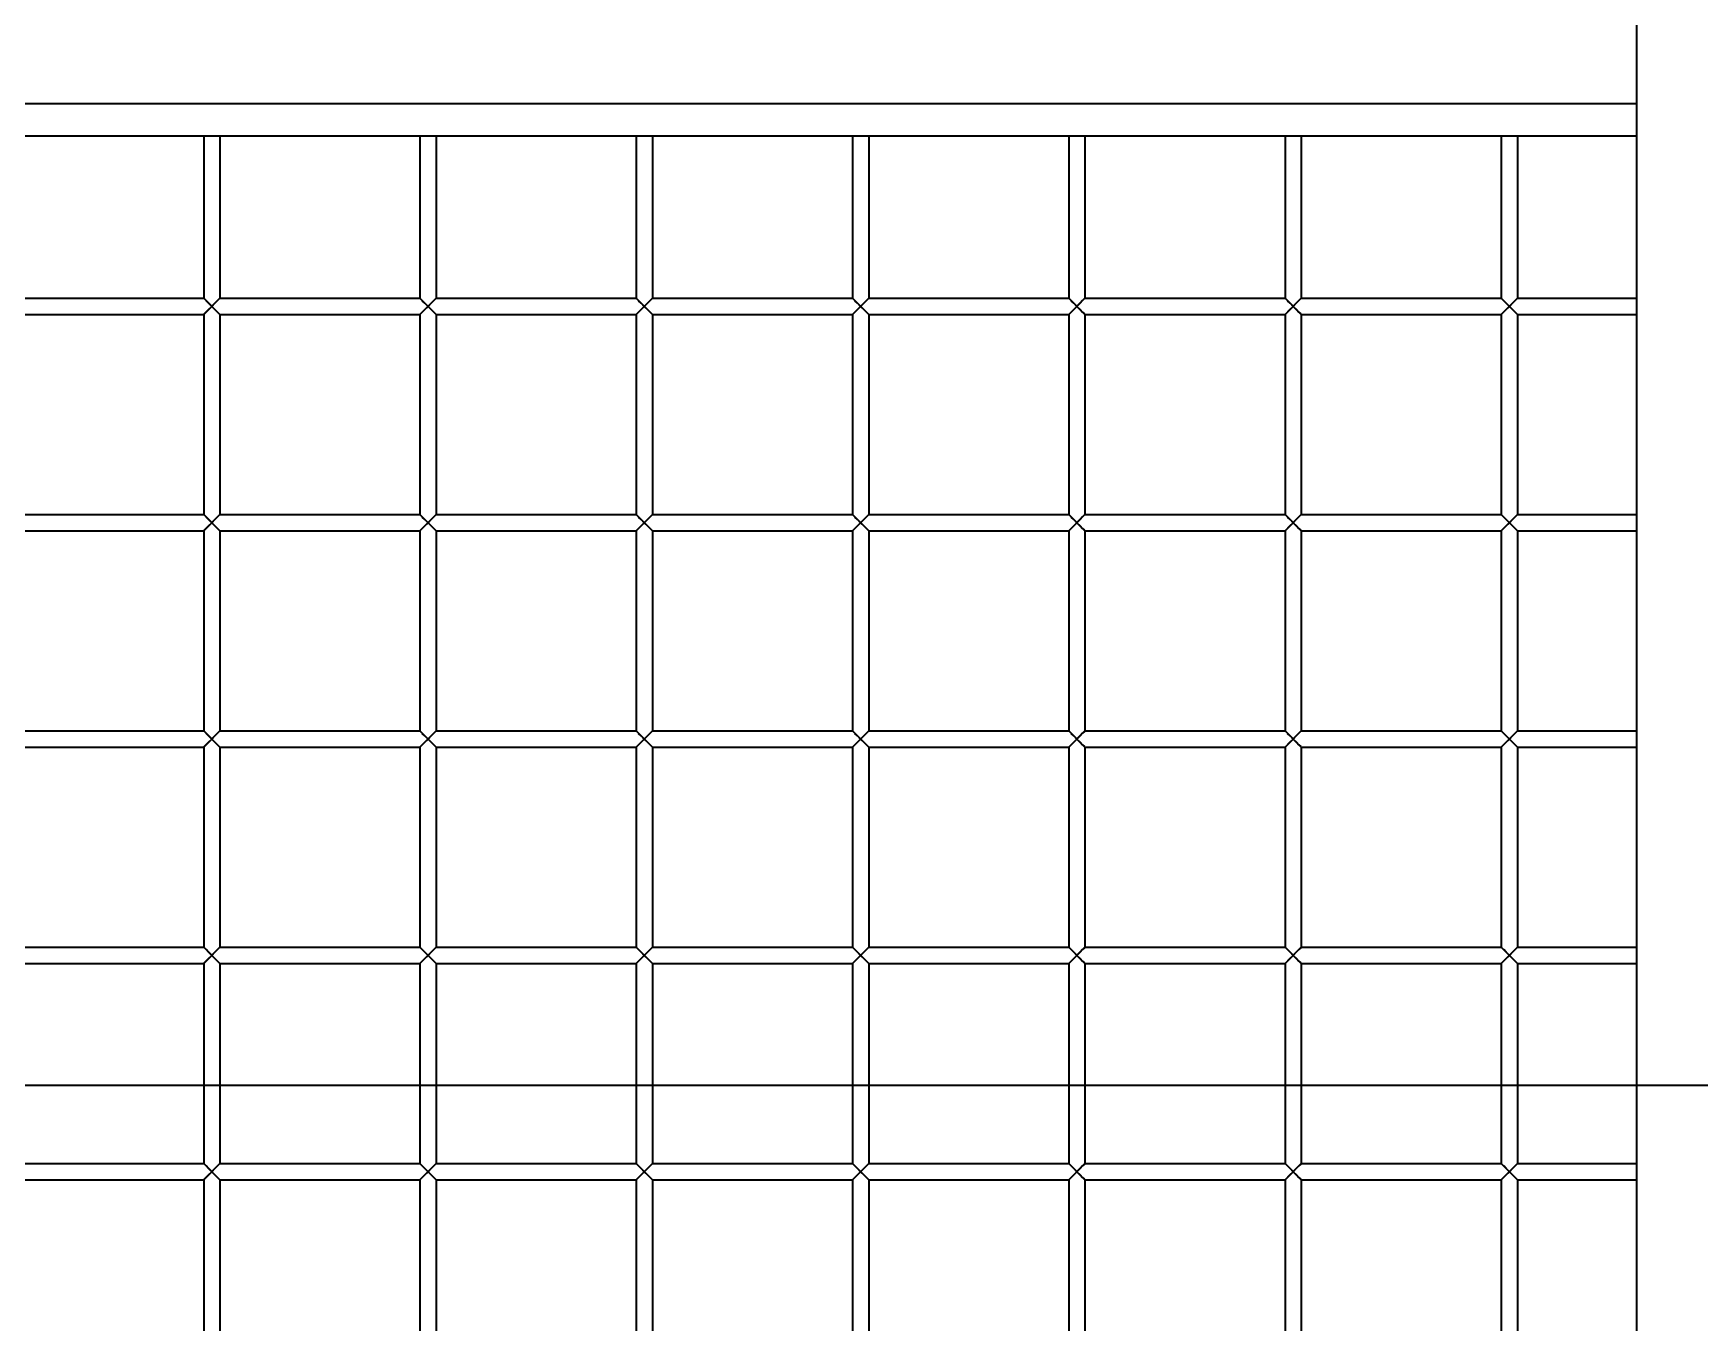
# Model space of a CAD drawing. Header units: millimetres. Extents: x 32496 to 166256, y 3504 to 23939.
# Drawn here: x 71164.5 to 71472.7, y 13240.3 to 13478.7 of the extents above; entities that cross this region are included whole.
import ezdxf

# ---------------------------------------------------------------- set-up
doc = ezdxf.new("R2010")
doc.units = ezdxf.units.MM
doc.layers.get('0').update_dxf_attribs({"lineweight": 35})

# ---------------------------------------------------------------- blocks, each defined once
blk = doc.blocks.new('DRGTJHYTHRTTR')
at = {"color": 7, "linetype": 'Continuous'}
blk.add_line((60371.04, -49682.69), (46149.04, -49682.69), dxfattribs=at)
blk = doc.blocks.new('8-1250')
at = {"linetype": 'Continuous'}
for p, q in [((-1585.13, -33446.27), (-1585.13, -34431.79)), ((-2211.13, -33505.79), (-1585.13, -33505.79)), ((-1585.13, -33511.79), (-2211.13, -33511.79)), ((-1850.13, -33511.79), (-1850.13, -33541.79)), ((-1847.13, -33511.79), (-1847.13, -33541.79)), ((-1810.13, -33511.79), (-1810.13, -33541.79)), ((-1807.13, -33511.79), (-1807.13, -33541.79)), ((-1770.13, -33511.79), (-1770.13, -33541.79)), ((-1767.13, -33511.79), (-1767.13, -33541.79)), ((-1730.13, -33511.79), (-1730.13, -33541.79)), ((-1727.13, -33511.79), (-1727.13, -33541.79)), ((-1690.13, -33511.79), (-1690.13, -33541.79)), ((-1687.13, -33511.79), (-1687.13, -33541.79)), ((-1650.13, -33511.79), (-1650.13, -33541.79)), ((-1647.13, -33511.79), (-1647.13, -33541.79)), ((-1610.13, -33511.79), (-1610.13, -33541.79)), ((-1607.13, -33511.79), (-1607.13, -33541.79)), ((-1887.13, -33541.79), (-1850.13, -33541.79)), ((-1850.13, -33541.79), (-1847.13, -33544.79)), ((-1850.13, -33544.79), (-1847.13, -33541.79)), ((-1849.22, -33543.88), (-1848.63, -33543.29)), ((-1847.13, -33541.79), (-1810.13, -33541.79)), ((-1810.13, -33541.79), (-1807.13, -33544.79)), ((-1810.13, -33544.79), (-1807.13, -33541.79)), ((-1809.22, -33543.88), (-1808.63, -33543.29)), ((-1807.13, -33541.79), (-1770.13, -33541.79)), ((-1770.13, -33541.79), (-1767.13, -33544.79)), ((-1770.13, -33544.79), (-1767.13, -33541.79)), ((-1769.22, -33543.88), (-1768.63, -33543.29)), ((-1767.13, -33541.79), (-1730.13, -33541.79)), ((-1730.13, -33541.79), (-1727.13, -33544.79)), ((-1730.13, -33544.79), (-1727.13, -33541.79)), ((-1729.22, -33543.88), (-1728.63, -33543.29)), ((-1727.13, -33541.79), (-1727.56, -33542.22)), ((-1727.13, -33541.79), (-1690.13, -33541.79)), ((-1690.13, -33541.79), (-1687.13, -33544.79)), ((-1690.13, -33544.79), (-1687.13, -33541.79)), ((-1689.22, -33543.88), (-1688.63, -33543.29)), ((-1687.13, -33541.79), (-1687.56, -33542.22)), ((-1687.13, -33541.79), (-1650.13, -33541.79)), ((-1650.13, -33544.79), (-1647.13, -33541.79)), ((-1650.13, -33541.79), (-1647.13, -33544.79)), ((-1649.22, -33543.88), (-1648.63, -33543.29)), ((-1647.13, -33541.79), (-1647.56, -33542.22)), ((-1647.13, -33541.79), (-1610.13, -33541.79)), ((-1610.13, -33544.79), (-1607.13, -33541.79)), ((-1610.13, -33541.79), (-1607.13, -33544.79)), ((-1609.22, -33543.88), (-1608.63, -33543.29)), ((-1607.13, -33541.79), (-1607.56, -33542.22)), ((-1607.13, -33541.79), (-1585.13, -33541.79)), ((-1887.13, -33544.79), (-1850.13, -33544.79)), ((-1850.13, -33544.79), (-1850.13, -33581.79)), ((-1850.01, -33544.67), (-1849.22, -33543.88)), ((-1847.13, -33544.79), (-1847.13, -33581.79)), ((-1847.13, -33544.79), (-1810.13, -33544.79)), ((-1810.13, -33544.79), (-1810.13, -33581.79)), ((-1810.01, -33544.67), (-1809.22, -33543.88)), ((-1807.13, -33544.79), (-1807.13, -33581.79)), ((-1807.13, -33544.79), (-1770.13, -33544.79)), ((-1770.13, -33544.79), (-1770.13, -33581.79)), ((-1770.01, -33544.67), (-1769.22, -33543.88)), ((-1767.13, -33544.79), (-1730.13, -33544.79)), ((-1767.13, -33544.79), (-1767.13, -33581.79)), ((-1730.13, -33544.79), (-1730.13, -33581.79)), ((-1730.01, -33544.67), (-1729.22, -33543.88)), ((-1727.13, -33544.79), (-1690.13, -33544.79)), ((-1727.13, -33544.79), (-1727.13, -33581.79)), ((-1690.13, -33544.79), (-1690.13, -33581.79)), ((-1690.01, -33544.67), (-1689.22, -33543.88)), ((-1687.13, -33544.79), (-1650.13, -33544.79)), ((-1687.13, -33544.79), (-1687.13, -33581.79)), ((-1650.13, -33544.79), (-1650.13, -33581.79)), ((-1650.01, -33544.67), (-1649.22, -33543.88)), ((-1647.13, -33544.79), (-1610.13, -33544.79)), ((-1647.13, -33544.79), (-1647.13, -33581.79)), ((-1610.13, -33544.79), (-1610.13, -33581.79)), ((-1610.01, -33544.67), (-1609.22, -33543.88)), ((-1607.13, -33544.79), (-1585.13, -33544.79)), ((-1607.13, -33544.79), (-1607.13, -33581.79)), ((-1887.13, -33581.79), (-1850.13, -33581.79)), ((-1850.13, -33581.79), (-1847.13, -33584.79)), ((-1850.13, -33584.79), (-1847.13, -33581.79)), ((-1849.22, -33583.88), (-1848.63, -33583.29)), ((-1847.13, -33581.79), (-1810.13, -33581.79)), ((-1810.13, -33581.79), (-1807.13, -33584.79)), ((-1810.13, -33584.79), (-1807.13, -33581.79)), ((-1809.22, -33583.88), (-1808.63, -33583.29)), ((-1807.13, -33581.79), (-1770.13, -33581.79)), ((-1770.13, -33581.79), (-1767.13, -33584.79)), ((-1770.13, -33584.79), (-1767.13, -33581.79)), ((-1769.22, -33583.88), (-1768.63, -33583.29)), ((-1767.13, -33581.79), (-1730.13, -33581.79)), ((-1730.13, -33581.79), (-1727.13, -33584.79)), ((-1730.13, -33584.79), (-1727.13, -33581.79)), ((-1729.22, -33583.88), (-1728.63, -33583.29)), ((-1727.13, -33581.79), (-1690.13, -33581.79)), ((-1690.13, -33581.79), (-1687.13, -33584.79)), ((-1690.13, -33584.79), (-1687.13, -33581.79)), ((-1689.22, -33583.88), (-1688.63, -33583.29)), ((-1687.13, -33581.79), (-1687.56, -33582.22)), ((-1687.13, -33581.79), (-1650.13, -33581.79)), ((-1650.13, -33581.79), (-1647.13, -33584.79)), ((-1650.13, -33584.79), (-1647.13, -33581.79)), ((-1649.22, -33583.88), (-1648.63, -33583.29)), ((-1647.13, -33581.79), (-1647.56, -33582.22)), ((-1647.13, -33581.79), (-1610.13, -33581.79)), ((-1610.13, -33584.79), (-1607.13, -33581.79)), ((-1610.13, -33581.79), (-1607.13, -33584.79)), ((-1609.22, -33583.88), (-1608.63, -33583.29)), ((-1607.13, -33581.79), (-1607.56, -33582.22)), ((-1607.13, -33581.79), (-1585.13, -33581.79)), ((-1887.13, -33584.79), (-1850.13, -33584.79)), ((-1850.13, -33584.79), (-1850.13, -33621.79)), ((-1850.01, -33584.67), (-1849.22, -33583.88)), ((-1847.13, -33584.79), (-1847.13, -33621.79)), ((-1847.13, -33584.79), (-1810.13, -33584.79)), ((-1810.13, -33584.79), (-1810.13, -33621.79)), ((-1810.01, -33584.67), (-1809.22, -33583.88)), ((-1807.13, -33584.79), (-1807.13, -33621.79)), ((-1807.13, -33584.79), (-1770.13, -33584.79)), ((-1770.13, -33584.79), (-1770.13, -33621.79)), ((-1770.01, -33584.67), (-1769.22, -33583.88)), ((-1767.13, -33584.79), (-1730.13, -33584.79)), ((-1767.13, -33584.79), (-1767.13, -33621.79)), ((-1730.13, -33584.79), (-1730.13, -33621.79)), ((-1730.01, -33584.67), (-1729.22, -33583.88)), ((-1727.13, -33584.79), (-1690.13, -33584.79)), ((-1727.13, -33584.79), (-1727.13, -33621.79)), ((-1690.13, -33584.79), (-1690.13, -33621.79)), ((-1690.01, -33584.67), (-1689.22, -33583.88)), ((-1687.13, -33584.79), (-1650.13, -33584.79)), ((-1687.13, -33584.79), (-1687.13, -33621.79)), ((-1650.13, -33584.79), (-1650.13, -33621.79)), ((-1650.01, -33584.67), (-1649.22, -33583.88)), ((-1647.13, -33584.79), (-1610.13, -33584.79)), ((-1647.13, -33584.79), (-1647.13, -33621.79)), ((-1610.13, -33584.79), (-1610.13, -33621.79)), ((-1610.01, -33584.67), (-1609.22, -33583.88)), ((-1607.13, -33584.79), (-1585.13, -33584.79)), ((-1607.13, -33584.79), (-1607.13, -33621.79)), ((-1887.13, -33621.79), (-1850.13, -33621.79)), ((-1850.13, -33621.79), (-1847.13, -33624.79)), ((-1850.13, -33624.79), (-1847.13, -33621.79)), ((-1849.22, -33623.88), (-1848.63, -33623.29)), ((-1847.13, -33621.79), (-1810.13, -33621.79)), ((-1810.13, -33621.79), (-1807.13, -33624.79)), ((-1810.13, -33624.79), (-1807.13, -33621.79)), ((-1809.22, -33623.88), (-1808.63, -33623.29)), ((-1807.13, -33621.79), (-1770.13, -33621.79)), ((-1770.13, -33621.79), (-1767.13, -33624.79)), ((-1770.13, -33624.79), (-1767.13, -33621.79)), ((-1769.22, -33623.88), (-1768.63, -33623.29)), ((-1767.13, -33621.79), (-1730.13, -33621.79)), ((-1730.13, -33621.79), (-1727.13, -33624.79)), ((-1730.13, -33624.79), (-1727.13, -33621.79)), ((-1729.22, -33623.88), (-1728.63, -33623.29)), ((-1727.13, -33621.79), (-1690.13, -33621.79)), ((-1690.13, -33621.79), (-1687.13, -33624.79)), ((-1690.13, -33624.79), (-1687.13, -33621.79)), ((-1689.22, -33623.88), (-1688.63, -33623.29)), ((-1687.13, -33621.79), (-1650.13, -33621.79)), ((-1650.13, -33621.79), (-1647.13, -33624.79)), ((-1650.13, -33624.79), (-1647.13, -33621.79)), ((-1649.22, -33623.88), (-1648.63, -33623.29)), ((-1647.13, -33621.79), (-1647.56, -33622.22)), ((-1647.13, -33621.79), (-1610.13, -33621.79)), ((-1610.13, -33621.79), (-1607.13, -33624.79)), ((-1610.13, -33624.79), (-1607.13, -33621.79)), ((-1609.22, -33623.88), (-1608.63, -33623.29)), ((-1607.13, -33621.79), (-1607.56, -33622.22)), ((-1607.13, -33621.79), (-1585.13, -33621.79)), ((-1887.13, -33624.79), (-1850.13, -33624.79)), ((-1850.13, -33624.79), (-1850.13, -33661.79)), ((-1850.01, -33624.67), (-1849.22, -33623.88)), ((-1847.13, -33624.79), (-1847.13, -33661.79)), ((-1847.13, -33624.79), (-1810.13, -33624.79)), ((-1810.13, -33624.79), (-1810.13, -33661.79)), ((-1810.01, -33624.67), (-1809.22, -33623.88)), ((-1807.13, -33624.79), (-1807.13, -33661.79)), ((-1807.13, -33624.79), (-1770.13, -33624.79)), ((-1770.13, -33624.79), (-1770.13, -33661.79)), ((-1770.01, -33624.67), (-1769.22, -33623.88)), ((-1767.13, -33624.79), (-1730.13, -33624.79)), ((-1767.13, -33624.79), (-1767.13, -33661.79)), ((-1730.13, -33624.79), (-1730.13, -33661.79)), ((-1730.01, -33624.67), (-1729.22, -33623.88)), ((-1727.13, -33624.79), (-1690.13, -33624.79)), ((-1727.13, -33624.79), (-1727.13, -33661.79)), ((-1690.13, -33624.79), (-1690.13, -33661.79)), ((-1690.01, -33624.67), (-1689.22, -33623.88)), ((-1687.13, -33624.79), (-1650.13, -33624.79)), ((-1687.13, -33624.79), (-1687.13, -33661.79)), ((-1650.13, -33624.79), (-1650.13, -33661.79)), ((-1650.01, -33624.67), (-1649.22, -33623.88)), ((-1647.13, -33624.79), (-1610.13, -33624.79)), ((-1647.13, -33624.79), (-1647.13, -33661.79)), ((-1610.13, -33624.79), (-1610.13, -33661.79)), ((-1610.01, -33624.67), (-1609.22, -33623.88)), ((-1607.13, -33624.79), (-1585.13, -33624.79)), ((-1607.13, -33624.79), (-1607.13, -33661.79)), ((-1887.13, -33661.79), (-1850.13, -33661.79)), ((-1850.13, -33661.79), (-1847.13, -33664.79)), ((-1850.13, -33664.79), (-1847.13, -33661.79)), ((-1849.22, -33663.88), (-1848.63, -33663.29)), ((-1847.13, -33661.79), (-1810.13, -33661.79)), ((-1810.13, -33661.79), (-1807.13, -33664.79)), ((-1810.13, -33664.79), (-1807.13, -33661.79)), ((-1809.22, -33663.88), (-1808.63, -33663.29)), ((-1807.13, -33661.79), (-1770.13, -33661.79)), ((-1770.13, -33661.79), (-1767.13, -33664.79)), ((-1770.13, -33664.79), (-1767.13, -33661.79)), ((-1769.22, -33663.88), (-1768.63, -33663.29)), ((-1767.13, -33661.79), (-1730.13, -33661.79)), ((-1730.13, -33661.79), (-1727.13, -33664.79)), ((-1730.13, -33664.79), (-1727.13, -33661.79)), ((-1729.22, -33663.88), (-1728.63, -33663.29)), ((-1727.13, -33661.79), (-1690.13, -33661.79)), ((-1690.13, -33661.79), (-1687.13, -33664.79)), ((-1690.13, -33664.79), (-1687.13, -33661.79)), ((-1689.22, -33663.88), (-1688.63, -33663.29)), ((-1687.13, -33661.79), (-1650.13, -33661.79)), ((-1650.13, -33661.79), (-1647.13, -33664.79)), ((-1650.13, -33664.79), (-1647.13, -33661.79)), ((-1649.22, -33663.88), (-1648.63, -33663.29)), ((-1647.13, -33661.79), (-1610.13, -33661.79)), ((-1610.13, -33661.79), (-1607.13, -33664.79)), ((-1610.13, -33664.79), (-1607.13, -33661.79)), ((-1609.22, -33663.88), (-1608.63, -33663.29)), ((-1607.13, -33661.79), (-1607.56, -33662.22)), ((-1607.13, -33661.79), (-1585.13, -33661.79)), ((-1887.13, -33664.79), (-1850.13, -33664.79)), ((-1850.13, -33664.79), (-1850.13, -33701.79)), ((-1850.01, -33664.67), (-1849.22, -33663.88)), ((-1847.13, -33664.79), (-1847.13, -33701.79)), ((-1847.13, -33664.79), (-1810.13, -33664.79)), ((-1810.13, -33664.79), (-1810.13, -33701.79)), ((-1810.01, -33664.67), (-1809.22, -33663.88)), ((-1807.13, -33664.79), (-1807.13, -33701.79)), ((-1807.13, -33664.79), (-1770.13, -33664.79)), ((-1770.13, -33664.79), (-1770.13, -33701.79)), ((-1770.01, -33664.67), (-1769.22, -33663.88)), ((-1767.13, -33664.79), (-1730.13, -33664.79)), ((-1767.13, -33664.79), (-1767.13, -33701.79)), ((-1730.13, -33664.79), (-1730.13, -33701.79)), ((-1730.01, -33664.67), (-1729.22, -33663.88)), ((-1727.13, -33664.79), (-1690.13, -33664.79)), ((-1727.13, -33664.79), (-1727.13, -33701.79)), ((-1690.13, -33664.79), (-1690.13, -33701.79)), ((-1690.01, -33664.67), (-1689.22, -33663.88)), ((-1687.13, -33664.79), (-1650.13, -33664.79)), ((-1687.13, -33664.79), (-1687.13, -33701.79)), ((-1650.13, -33664.79), (-1650.13, -33701.79)), ((-1650.01, -33664.67), (-1649.22, -33663.88)), ((-1647.13, -33664.79), (-1610.13, -33664.79)), ((-1647.13, -33664.79), (-1647.13, -33701.79)), ((-1610.13, -33664.79), (-1610.13, -33701.79)), ((-1610.01, -33664.67), (-1609.22, -33663.88)), ((-1607.13, -33664.79), (-1585.13, -33664.79)), ((-1607.13, -33664.79), (-1607.13, -33701.79)), ((-1887.13, -33701.79), (-1850.13, -33701.79)), ((-1850.13, -33701.79), (-1847.13, -33704.79)), ((-1850.13, -33704.79), (-1847.13, -33701.79)), ((-1849.22, -33703.88), (-1848.63, -33703.29)), ((-1847.13, -33701.79), (-1810.13, -33701.79)), ((-1810.13, -33701.79), (-1807.13, -33704.79)), ((-1810.13, -33704.79), (-1807.13, -33701.79)), ((-1809.22, -33703.88), (-1808.63, -33703.29)), ((-1807.13, -33701.79), (-1770.13, -33701.79)), ((-1770.13, -33701.79), (-1767.13, -33704.79)), ((-1770.13, -33704.79), (-1767.13, -33701.79)), ((-1769.22, -33703.88), (-1768.63, -33703.29)), ((-1767.13, -33701.79), (-1730.13, -33701.79)), ((-1730.13, -33701.79), (-1727.13, -33704.79)), ((-1730.13, -33704.79), (-1727.13, -33701.79)), ((-1729.22, -33703.88), (-1728.63, -33703.29)), ((-1727.13, -33701.79), (-1690.13, -33701.79)), ((-1690.13, -33701.79), (-1687.13, -33704.79)), ((-1690.13, -33704.79), (-1687.13, -33701.79)), ((-1689.22, -33703.88), (-1688.63, -33703.29)), ((-1687.13, -33701.79), (-1650.13, -33701.79)), ((-1650.13, -33701.79), (-1647.13, -33704.79)), ((-1650.13, -33704.79), (-1647.13, -33701.79)), ((-1649.22, -33703.88), (-1648.63, -33703.29)), ((-1647.13, -33701.79), (-1610.13, -33701.79)), ((-1610.13, -33701.79), (-1607.13, -33704.79)), ((-1610.13, -33704.79), (-1607.13, -33701.79)), ((-1609.22, -33703.88), (-1608.63, -33703.29)), ((-1607.13, -33701.79), (-1585.13, -33701.79)), ((-1887.13, -33704.79), (-1850.13, -33704.79)), ((-1850.13, -33704.79), (-1850.13, -33741.79)), ((-1850.01, -33704.67), (-1849.22, -33703.88)), ((-1847.13, -33704.79), (-1847.13, -33741.79)), ((-1847.13, -33704.79), (-1810.13, -33704.79)), ((-1810.13, -33704.79), (-1810.13, -33741.79)), ((-1810.01, -33704.67), (-1809.22, -33703.88)), ((-1807.13, -33704.79), (-1807.13, -33741.79)), ((-1807.13, -33704.79), (-1770.13, -33704.79)), ((-1770.13, -33704.79), (-1770.13, -33741.79)), ((-1770.01, -33704.67), (-1769.22, -33703.88)), ((-1767.13, -33704.79), (-1730.13, -33704.79)), ((-1767.13, -33704.79), (-1767.13, -33741.79)), ((-1730.13, -33704.79), (-1730.13, -33741.79)), ((-1730.01, -33704.67), (-1729.22, -33703.88)), ((-1727.13, -33704.79), (-1690.13, -33704.79)), ((-1727.13, -33704.79), (-1727.13, -33741.79)), ((-1690.13, -33704.79), (-1690.13, -33741.79)), ((-1690.01, -33704.67), (-1689.22, -33703.88)), ((-1687.13, -33704.79), (-1650.13, -33704.79)), ((-1687.13, -33704.79), (-1687.13, -33741.79)), ((-1650.13, -33704.79), (-1650.13, -33741.79)), ((-1650.01, -33704.67), (-1649.22, -33703.88)), ((-1647.13, -33704.79), (-1610.13, -33704.79)), ((-1647.13, -33704.79), (-1647.13, -33741.79)), ((-1610.13, -33704.79), (-1610.13, -33741.79)), ((-1610.01, -33704.67), (-1609.22, -33703.88)), ((-1607.13, -33704.79), (-1585.13, -33704.79)), ((-1607.13, -33704.79), (-1607.13, -33741.79))]:
    blk.add_line(p, q, dxfattribs=at)
for points in [[(-1848.63, -33543.29), (-1849.21, -33542.7), (-1849.69, -33542.23)], [(-1847.24, -33541.9), (-1847.56, -33542.22), (-1848.05, -33542.71), (-1848.63, -33543.29)], [(-1848.63, -33543.29), (-1848.04, -33543.88), (-1847.57, -33544.35), (-1847.24, -33544.67)], [(-1808.63, -33543.29), (-1809.21, -33542.7), (-1809.69, -33542.23)], [(-1807.24, -33541.9), (-1807.56, -33542.22), (-1808.05, -33542.71), (-1808.63, -33543.29)], [(-1808.63, -33543.29), (-1808.04, -33543.88), (-1807.57, -33544.35), (-1807.24, -33544.67)], [(-1768.63, -33543.29), (-1769.21, -33542.7), (-1769.69, -33542.23)], [(-1767.24, -33541.9), (-1767.56, -33542.22), (-1768.05, -33542.71), (-1768.63, -33543.29)], [(-1768.63, -33543.29), (-1768.04, -33543.88), (-1767.57, -33544.35), (-1767.24, -33544.67)], [(-1728.63, -33543.29), (-1729.21, -33542.7), (-1729.69, -33542.23)], [(-1727.56, -33542.22), (-1728.05, -33542.71), (-1728.63, -33543.29)], [(-1728.63, -33543.29), (-1728.04, -33543.88), (-1727.57, -33544.35), (-1727.24, -33544.67)], [(-1688.63, -33543.29), (-1689.21, -33542.7), (-1689.69, -33542.23)], [(-1687.56, -33542.22), (-1688.05, -33542.71), (-1688.63, -33543.29)], [(-1688.63, -33543.29), (-1688.04, -33543.88), (-1687.57, -33544.35), (-1687.24, -33544.67)], [(-1648.63, -33543.29), (-1649.21, -33542.7), (-1649.69, -33542.23)], [(-1647.56, -33542.22), (-1648.05, -33542.71), (-1648.63, -33543.29)], [(-1648.63, -33543.29), (-1648.04, -33543.88), (-1647.57, -33544.35), (-1647.24, -33544.67)], [(-1608.63, -33543.29), (-1609.21, -33542.7), (-1609.69, -33542.23)], [(-1607.56, -33542.22), (-1608.05, -33542.71), (-1608.63, -33543.29)], [(-1608.63, -33543.29), (-1608.04, -33543.88), (-1607.57, -33544.35), (-1607.24, -33544.67)], [(-1848.63, -33583.29), (-1849.21, -33582.7), (-1849.69, -33582.23)], [(-1847.24, -33581.9), (-1847.56, -33582.22), (-1848.05, -33582.71), (-1848.63, -33583.29)], [(-1848.63, -33583.29), (-1848.04, -33583.88), (-1847.57, -33584.35), (-1847.24, -33584.67)], [(-1808.63, -33583.29), (-1809.21, -33582.7), (-1809.69, -33582.23)], [(-1807.24, -33581.9), (-1807.56, -33582.22), (-1808.05, -33582.71), (-1808.63, -33583.29)], [(-1808.63, -33583.29), (-1808.04, -33583.88), (-1807.57, -33584.35), (-1807.24, -33584.67)], [(-1768.63, -33583.29), (-1769.21, -33582.7), (-1769.69, -33582.23)], [(-1767.24, -33581.9), (-1767.56, -33582.22), (-1768.05, -33582.71), (-1768.63, -33583.29)], [(-1768.63, -33583.29), (-1768.04, -33583.88), (-1767.57, -33584.35), (-1767.24, -33584.67)], [(-1728.63, -33583.29), (-1729.21, -33582.7), (-1729.69, -33582.23)], [(-1727.24, -33581.9), (-1727.56, -33582.22), (-1728.05, -33582.71), (-1728.63, -33583.29)], [(-1728.63, -33583.29), (-1728.04, -33583.88), (-1727.57, -33584.35), (-1727.24, -33584.67)], [(-1688.63, -33583.29), (-1689.21, -33582.7), (-1689.69, -33582.23)], [(-1687.56, -33582.22), (-1688.05, -33582.71), (-1688.63, -33583.29)], [(-1688.63, -33583.29), (-1688.04, -33583.88), (-1687.57, -33584.35), (-1687.24, -33584.67)], [(-1648.63, -33583.29), (-1649.21, -33582.7), (-1649.69, -33582.23)], [(-1647.56, -33582.22), (-1648.05, -33582.71), (-1648.63, -33583.29)], [(-1648.63, -33583.29), (-1648.04, -33583.88), (-1647.57, -33584.35), (-1647.24, -33584.67)], [(-1608.63, -33583.29), (-1609.21, -33582.7), (-1609.69, -33582.23)], [(-1607.56, -33582.22), (-1608.05, -33582.71), (-1608.63, -33583.29)], [(-1608.63, -33583.29), (-1608.04, -33583.88), (-1607.57, -33584.35), (-1607.24, -33584.67)], [(-1848.63, -33623.29), (-1849.21, -33622.7), (-1849.69, -33622.23)], [(-1847.24, -33621.9), (-1847.56, -33622.22), (-1848.05, -33622.71), (-1848.63, -33623.29)], [(-1848.63, -33623.29), (-1848.04, -33623.88), (-1847.57, -33624.35), (-1847.24, -33624.67)], [(-1808.63, -33623.29), (-1809.21, -33622.7), (-1809.69, -33622.23)], [(-1807.24, -33621.9), (-1807.56, -33622.22), (-1808.05, -33622.71), (-1808.63, -33623.29)], [(-1808.63, -33623.29), (-1808.04, -33623.88), (-1807.57, -33624.35), (-1807.24, -33624.67)], [(-1768.63, -33623.29), (-1769.21, -33622.7), (-1769.69, -33622.23)], [(-1767.24, -33621.9), (-1767.56, -33622.22), (-1768.05, -33622.71), (-1768.63, -33623.29)], [(-1768.63, -33623.29), (-1768.04, -33623.88), (-1767.57, -33624.35), (-1767.24, -33624.67)], [(-1728.63, -33623.29), (-1729.21, -33622.7), (-1729.69, -33622.23)], [(-1727.24, -33621.9), (-1727.56, -33622.22), (-1728.05, -33622.71), (-1728.63, -33623.29)], [(-1728.63, -33623.29), (-1728.04, -33623.88), (-1727.57, -33624.35), (-1727.24, -33624.67)], [(-1688.63, -33623.29), (-1689.21, -33622.7), (-1689.69, -33622.23)], [(-1687.24, -33621.9), (-1687.56, -33622.22), (-1688.05, -33622.71), (-1688.63, -33623.29)], [(-1688.63, -33623.29), (-1688.04, -33623.88), (-1687.57, -33624.35), (-1687.24, -33624.67)], [(-1648.63, -33623.29), (-1649.21, -33622.7), (-1649.69, -33622.23)], [(-1647.56, -33622.22), (-1648.05, -33622.71), (-1648.63, -33623.29)], [(-1648.63, -33623.29), (-1648.04, -33623.88), (-1647.57, -33624.35), (-1647.24, -33624.67)], [(-1608.63, -33623.29), (-1609.21, -33622.7), (-1609.69, -33622.23)], [(-1607.56, -33622.22), (-1608.05, -33622.71), (-1608.63, -33623.29)], [(-1608.63, -33623.29), (-1608.04, -33623.88), (-1607.57, -33624.35), (-1607.24, -33624.67)], [(-1848.63, -33663.29), (-1849.21, -33662.7), (-1849.69, -33662.23)], [(-1847.24, -33661.9), (-1847.56, -33662.22), (-1848.05, -33662.71), (-1848.63, -33663.29)], [(-1848.63, -33663.29), (-1848.04, -33663.88), (-1847.57, -33664.35), (-1847.24, -33664.67)], [(-1808.63, -33663.29), (-1809.21, -33662.7), (-1809.69, -33662.23)], [(-1807.24, -33661.9), (-1807.56, -33662.22), (-1808.05, -33662.71), (-1808.63, -33663.29)], [(-1808.63, -33663.29), (-1808.04, -33663.88), (-1807.57, -33664.35), (-1807.24, -33664.67)], [(-1768.63, -33663.29), (-1769.21, -33662.7), (-1769.69, -33662.23)], [(-1767.24, -33661.9), (-1767.56, -33662.22), (-1768.05, -33662.71), (-1768.63, -33663.29)], [(-1768.63, -33663.29), (-1768.04, -33663.88), (-1767.57, -33664.35), (-1767.24, -33664.67)], [(-1728.63, -33663.29), (-1729.21, -33662.7), (-1729.69, -33662.23)], [(-1727.24, -33661.9), (-1727.56, -33662.22), (-1728.05, -33662.71), (-1728.63, -33663.29)], [(-1728.63, -33663.29), (-1728.04, -33663.88), (-1727.57, -33664.35), (-1727.24, -33664.67)], [(-1688.63, -33663.29), (-1689.21, -33662.7), (-1689.69, -33662.23)], [(-1687.24, -33661.9), (-1687.56, -33662.22), (-1688.05, -33662.71), (-1688.63, -33663.29)], [(-1688.63, -33663.29), (-1688.04, -33663.88), (-1687.57, -33664.35), (-1687.24, -33664.67)], [(-1648.63, -33663.29), (-1649.21, -33662.7), (-1649.69, -33662.23)], [(-1647.24, -33661.9), (-1647.56, -33662.22), (-1648.05, -33662.71), (-1648.63, -33663.29)], [(-1648.63, -33663.29), (-1648.04, -33663.88), (-1647.57, -33664.35), (-1647.24, -33664.67)], [(-1608.63, -33663.29), (-1609.21, -33662.7), (-1609.69, -33662.23)], [(-1607.56, -33662.22), (-1608.05, -33662.71), (-1608.63, -33663.29)], [(-1608.63, -33663.29), (-1608.04, -33663.88), (-1607.57, -33664.35), (-1607.24, -33664.67)], [(-1848.63, -33703.29), (-1849.21, -33702.7), (-1849.69, -33702.23)], [(-1847.24, -33701.9), (-1847.56, -33702.22), (-1848.05, -33702.71), (-1848.63, -33703.29)], [(-1848.63, -33703.29), (-1848.04, -33703.88), (-1847.57, -33704.35), (-1847.24, -33704.67)], [(-1808.63, -33703.29), (-1809.21, -33702.7), (-1809.69, -33702.23)], [(-1807.24, -33701.9), (-1807.56, -33702.22), (-1808.05, -33702.71), (-1808.63, -33703.29)], [(-1808.63, -33703.29), (-1808.04, -33703.88), (-1807.57, -33704.35), (-1807.24, -33704.67)], [(-1768.63, -33703.29), (-1769.21, -33702.7), (-1769.69, -33702.23)], [(-1767.24, -33701.9), (-1767.56, -33702.22), (-1768.05, -33702.71), (-1768.63, -33703.29)], [(-1768.63, -33703.29), (-1768.04, -33703.88), (-1767.57, -33704.35), (-1767.24, -33704.67)], [(-1728.63, -33703.29), (-1729.21, -33702.7), (-1729.69, -33702.23)], [(-1727.24, -33701.9), (-1727.56, -33702.22), (-1728.05, -33702.71), (-1728.63, -33703.29)], [(-1728.63, -33703.29), (-1728.04, -33703.88), (-1727.57, -33704.35), (-1727.24, -33704.67)], [(-1688.63, -33703.29), (-1689.21, -33702.7), (-1689.69, -33702.23)], [(-1687.24, -33701.9), (-1687.56, -33702.22), (-1688.05, -33702.71), (-1688.63, -33703.29)], [(-1688.63, -33703.29), (-1688.04, -33703.88), (-1687.57, -33704.35), (-1687.24, -33704.67)], [(-1648.63, -33703.29), (-1649.21, -33702.7), (-1649.69, -33702.23)], [(-1647.24, -33701.9), (-1647.56, -33702.22), (-1648.05, -33702.71), (-1648.63, -33703.29)], [(-1648.63, -33703.29), (-1648.04, -33703.88), (-1647.57, -33704.35), (-1647.24, -33704.67)], [(-1608.63, -33703.29), (-1609.21, -33702.7), (-1609.69, -33702.23)], [(-1607.24, -33701.9), (-1607.56, -33702.22), (-1608.05, -33702.71), (-1608.63, -33703.29)], [(-1608.63, -33703.29), (-1608.04, -33703.88), (-1607.57, -33704.35), (-1607.24, -33704.67)]]:
    blk.add_lwpolyline(points, dxfattribs=at)

msp = doc.modelspace()

# ---------------------------------------------------------------- block references
at = {"color": 6}
msp.add_blockref('8-1250', (73046.131, 46971.457), dxfattribs=at)
msp.add_blockref('DRGTJHYTHRTTR', (17920.951, 62966.819))

doc.saveas('drawing.dxf')
